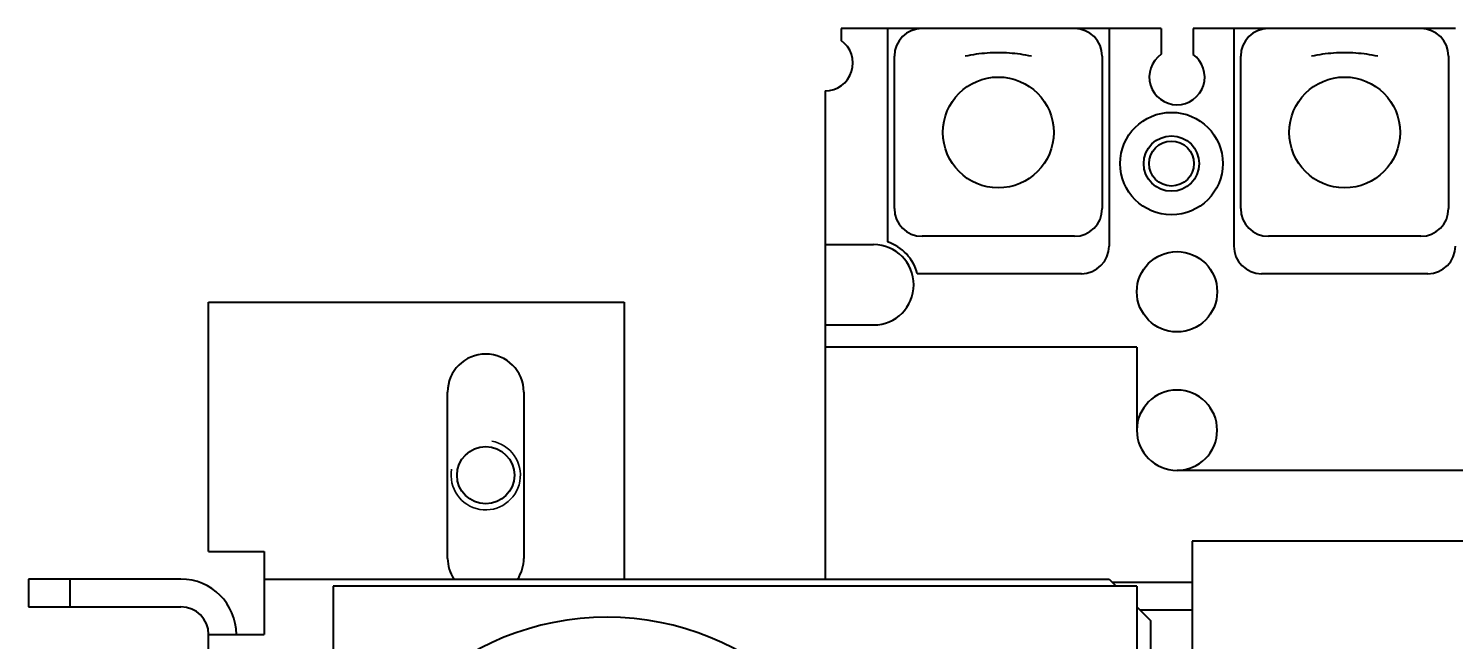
# Model space of a CAD drawing. Header units: millimetres. Extents: x 0 to 4205, y 0 to 2970.
# Drawn here: x 3718.2 to 3821.2, y 1398.2 to 1442.4 of the extents above; entities that cross this region are included whole.
import ezdxf

# ---------------------------------------------------------------- set-up
doc = ezdxf.new("R2010")
doc.units = ezdxf.units.MM
doc.header["$LTSCALE"] = 5
doc.layers.add('가시적인 것(ISO)', color=3, linetype='Continuous', lineweight=40)
doc.layers.add('가시적인 좁은 것(ISO)', color=3, linetype='Continuous', lineweight=35)

msp = doc.modelspace()

# ---------------------------------------------------------------- linework, layer by layer
at = {"layer": '가시적인 것(ISO)'}
for p, q in [((3780.2192, 1442.4384), (3776.8692, 1442.4384)), ((3776.8692, 1442.4384), (3776.8692, 1441.5747)), ((3782.7192, 1442.4384), (3780.2192, 1442.4384)), ((3780.2192, 1442.4384), (3780.2192, 1427.0307)), ((3793.7192, 1442.4384), (3782.7192, 1442.4384)), ((3796.2184, 1442.4384), (3793.7192, 1442.4384)), ((3799.9745, 1442.4384), (3796.2184, 1442.4384)), ((3796.2184, 1442.4384), (3796.2184, 1426.7384)), ((3799.9745, 1442.4384), (3799.9745, 1440.5784)), ((3805.2192, 1442.4384), (3802.2745, 1442.4384)), ((3802.2745, 1442.4384), (3802.2745, 1440.571)), ((3807.7192, 1442.4384), (3805.2192, 1442.4384)), ((3805.2192, 1442.4384), (3805.2192, 1426.7384)), ((3818.7192, 1442.4384), (3807.7192, 1442.4384)), ((3821.2192, 1442.4384), (3818.7192, 1442.4384)), ((3780.7192, 1429.4384), (3780.7192, 1440.4384)), ((3795.7192, 1440.4384), (3795.7192, 1429.4384)), ((3805.7192, 1429.4384), (3805.7192, 1440.4384)), ((3820.7192, 1440.4384), (3820.7192, 1429.4384)), ((3775.7192, 1437.9384), (3775.7192, 1426.8384)), ((3775.7192, 1426.8384), (3779.2192, 1426.8384)), ((3775.7192, 1426.8384), (3775.7192, 1421.0384)), ((3793.7192, 1427.4384), (3782.7192, 1427.4384)), ((3818.7192, 1427.4384), (3807.7192, 1427.4384)), ((3794.2184, 1424.7384), (3782.3692, 1424.7384)), ((3819.2192, 1424.7384), (3807.2192, 1424.7384)), ((3731.2192, 1422.6884), (3761.2192, 1422.6884)), ((3731.2192, 1404.6884), (3731.2192, 1422.6884)), ((3761.2192, 1422.6884), (3761.2192, 1402.6884)), ((3775.7192, 1421.0384), (3779.2192, 1421.0384)), ((3775.7192, 1421.0384), (3775.7192, 1419.4384)), ((3798.2192, 1419.4384), (3775.7192, 1419.4384)), ((3775.7192, 1419.4384), (3775.7192, 1402.6884)), ((3798.2192, 1419.4384), (3798.2192, 1413.4384)), ((3748.4692, 1404.1884), (3748.4692, 1416.1884)), ((3753.9692, 1416.1884), (3753.9692, 1404.1884)), ((3825.3192, 1410.5384), (3801.1192, 1410.5384)), ((3802.2192, 1405.4384), (3802.2192, 1388.4384)), ((3824.2192, 1405.4384), (3802.2192, 1405.4384)), ((3731.2192, 1404.6884), (3735.2192, 1404.6884)), ((3735.2192, 1404.6884), (3735.2192, 1402.6884)), ((3721.2192, 1402.6884), (3718.2192, 1402.6884)), ((3718.2192, 1402.6884), (3718.2192, 1400.6884)), ((3721.2192, 1400.6884), (3721.2192, 1402.6884)), ((3729.2192, 1402.6884), (3721.2192, 1402.6884)), ((3735.2192, 1402.6884), (3796.2192, 1402.6884)), ((3735.2192, 1402.6884), (3735.2192, 1398.6884)), ((3798.2192, 1402.1884), (3740.2192, 1402.1884)), ((3740.2192, 1402.1884), (3740.2192, 1381.1969)), ((3796.2192, 1402.6884), (3796.7192, 1402.1884)), ((3802.2192, 1402.4384), (3796.4692, 1402.4384)), ((3798.2192, 1402.1884), (3798.2192, 1358.1884)), ((3718.2192, 1400.6884), (3721.2192, 1400.6884)), ((3721.2192, 1400.6884), (3729.2192, 1400.6884)), ((3798.2192, 1400.6884), (3799.2192, 1399.6884)), ((3802.2192, 1400.4384), (3798.4692, 1400.4384)), ((3799.2192, 1388.4384), (3799.2192, 1399.6884)), ((3731.2192, 1398.6884), (3735.2192, 1398.6884)), ((3731.2192, 1361.6884), (3731.2192, 1398.6884))]:
    msp.add_line(p, q, dxfattribs=at)
for centre, radius in [((3788.2192, 1434.9384), 4), ((3813.2192, 1434.9384), 4), ((3800.7192, 1432.6884), 3.7), ((3800.7192, 1432.6884), 2), ((3800.7192, 1432.6884), 1.621), ((3801.1192, 1423.4384), 2.9), ((3751.2192, 1410.1884), 2.067)]:
    msp.add_circle(centre, radius, dxfattribs=at)
for centre, radius, start, end in [((3782.7192, 1440.4384), 2, 90, 180), ((3793.7192, 1440.4384), 2, 0, 90), ((3807.7192, 1440.4384), 2, 90, 180), ((3818.7192, 1440.4384), 2, 0, 90), ((3775.7192, 1439.9384), 2, 270, 54.900368), ((3801.1192, 1438.9384), 2, 124.915206, 54.715524), ((3782.7192, 1429.4384), 2, 180, 270), ((3793.7192, 1429.4384), 2, 270, 0), ((3807.7192, 1429.4384), 2, 180, 270), ((3818.7192, 1429.4384), 2, 270, 0), ((3779.2192, 1423.9384), 2.9, 270, 90), ((3779.2192, 1423.9384), 3.25, 14.250033, 72.079787), ((3794.2184, 1426.7384), 2, 270, 0), ((3807.2192, 1426.7384), 2, 180, 270), ((3819.2192, 1426.7384), 2, 270, 0), ((3751.2192, 1416.1884), 2.75, 0, 180), ((3801.1192, 1413.4384), 2.9, 270, 180), ((3801.1192, 1413.4384), 2.9, 180, 270), ((3751.2192, 1404.1884), 2.75, 180, 213.055731), ((3751.2192, 1404.1884), 2.75, 326.944269, 0), ((3729.2192, 1398.6884), 4, 0, 90), ((3729.2192, 1398.6884), 2, 0, 90), ((3759.9692, 1380.1884), 19.75, 2.877428, 177.072842)]:
    msp.add_arc(centre, radius, start, end, dxfattribs=at)
for points in [[(3790.6165, 1440.4384), (3790.0836, 1440.5496), (3789.551, 1440.6236), (3789.0186, 1440.6606), (3788.4861, 1440.6976), (3787.9539, 1440.6977), (3787.4211, 1440.6607), (3786.8885, 1440.6237), (3786.3555, 1440.5497), (3785.8219, 1440.4384)], [(3815.6165, 1440.4384), (3815.0836, 1440.5496), (3814.551, 1440.6236), (3814.0186, 1440.6606), (3813.4861, 1440.6976), (3812.9539, 1440.6977), (3812.4211, 1440.6607), (3811.8885, 1440.6237), (3811.3555, 1440.5497), (3810.8219, 1440.4384)]]:
    msp.add_open_spline(points, degree=3, knots=[0.000076841, 0.000076841, 0.000076841, 0.000076841, 0.333333333, 0.333333333, 0.333333333, 0.666666667, 0.666666667, 0.666666667, 0.999923353, 0.999923353, 0.999923353, 0.999923353], dxfattribs=at)
at = {"layer": '가시적인 좁은 것(ISO)'}
msp.add_arc((3751.2192, 1410.1884), 2.5, 170, 80, dxfattribs=at)

doc.saveas('drawing.dxf')
